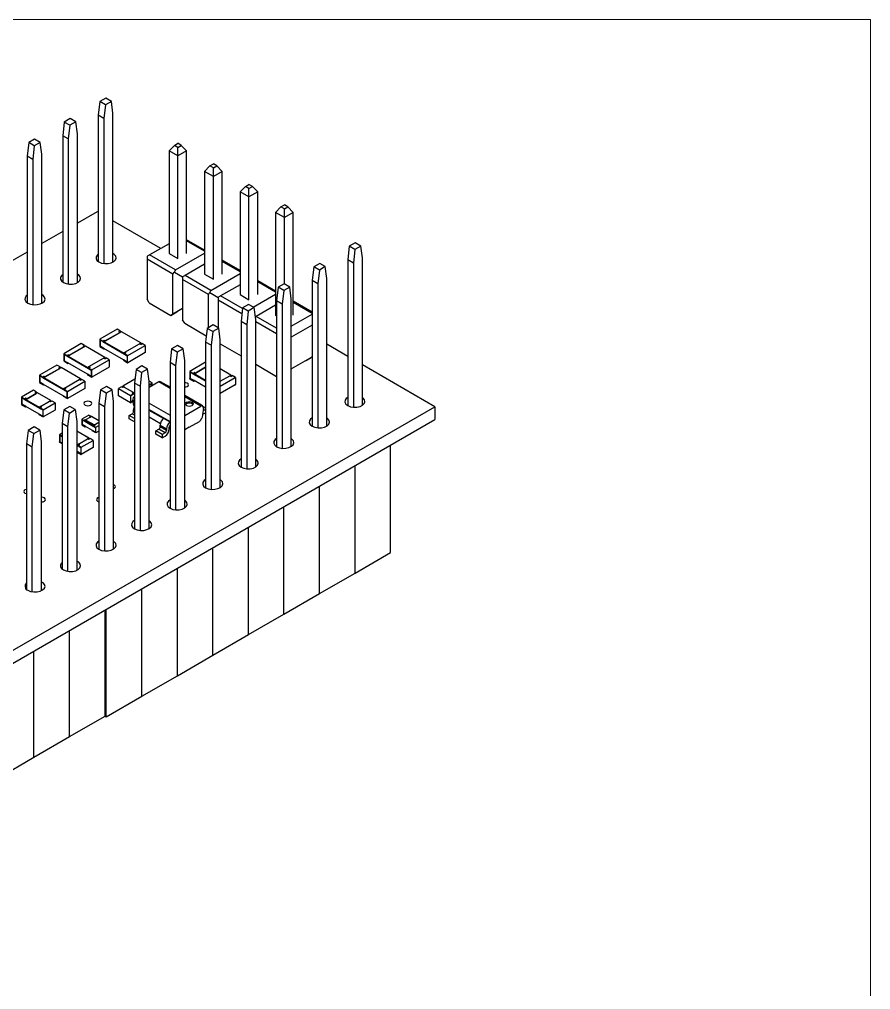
# Model space of a CAD drawing. Header units: millimetres. Extents: x 5 to 292, y 4 to 204.
# Drawn here: x 205.9 to 291.9, y 106.4 to 204.5 of the extents above; entities that cross this region are included whole.
import ezdxf

# ---------------------------------------------------------------- set-up
doc = ezdxf.new("R2010")
doc.units = ezdxf.units.MM

msp = doc.modelspace()

# ---------------------------------------------------------------- linework, layer by layer
at = {"color": 7, "linetype": 'Continuous', "lineweight": 18}
for p, q in [((4.92, 204.48), (291.92, 204.48)), ((291.92, 204.48), (291.92, 4.48))]:
    msp.add_line(p, q, dxfattribs=at)
at = {"color": 7, "linetype": 'Continuous', "lineweight": 25}
for p, q in [((214.029, 196.179), (213.872, 194.801)), ((214.632, 196.527), (214.029, 196.179)), ((214.595, 195.853), (214.029, 196.179)), ((215.197, 196.2), (214.595, 195.853)), ((215.197, 196.2), (214.632, 196.527)), ((215.355, 195.004), (215.197, 196.2)), ((214.595, 195.853), (214.437, 194.474)), ((211.04, 194.453), (210.437, 194.105)), ((211.605, 194.127), (211.003, 193.779)), ((211.605, 194.127), (211.04, 194.453)), ((211.763, 192.931), (211.605, 194.127)), ((214.437, 194.474), (213.872, 194.801)), ((213.872, 194.801), (213.872, 180.009)), ((214.437, 194.474), (214.437, 179.807)), ((215.355, 179.95), (215.355, 195.004)), ((210.437, 194.105), (210.279, 192.727)), ((211.003, 193.779), (210.437, 194.105)), ((211.003, 193.779), (210.845, 192.401)), ((207.447, 192.38), (206.845, 192.032)), ((208.013, 192.053), (207.447, 192.38)), ((210.845, 192.401), (210.279, 192.727)), ((210.279, 192.727), (210.279, 177.936)), ((210.845, 192.401), (210.845, 177.733)), ((211.763, 177.876), (211.763, 192.931)), ((206.845, 192.032), (206.687, 190.654)), ((207.411, 191.705), (206.845, 192.032)), ((207.411, 191.705), (207.253, 190.327)), ((208.013, 192.053), (207.411, 191.705)), ((208.171, 190.857), (208.013, 192.053)), ((221.562, 191.753), (221.024, 191.199)), ((221.915, 190.684), (221.024, 191.199)), ((221.024, 191.199), (221.024, 180.819)), ((221.562, 191.753), (221.915, 191.958)), ((221.915, 191.549), (221.562, 191.753)), ((222.269, 191.753), (221.915, 191.958)), ((221.915, 191.549), (222.269, 191.753)), ((221.915, 190.684), (221.915, 191.549)), ((222.806, 191.199), (221.915, 190.684)), ((222.806, 191.199), (222.269, 191.753)), ((222.806, 180.819), (222.806, 191.199)), ((207.253, 190.327), (206.687, 190.654)), ((206.687, 190.654), (206.687, 175.862)), ((207.253, 190.327), (207.253, 175.66)), ((208.171, 175.802), (208.171, 190.857)), ((221.915, 180.305), (221.915, 190.684)), ((225.154, 189.68), (224.616, 189.125)), ((225.154, 189.68), (225.507, 189.884)), ((225.507, 189.476), (225.154, 189.68)), ((225.861, 189.68), (225.507, 189.884)), ((225.507, 189.476), (225.861, 189.68)), ((225.507, 188.61), (225.507, 189.476)), ((226.398, 189.125), (225.861, 189.68)), ((225.507, 188.61), (224.616, 189.125)), ((224.616, 189.125), (224.616, 178.745)), ((226.398, 189.125), (225.507, 188.61)), ((225.507, 178.231), (225.507, 188.61)), ((226.398, 178.745), (226.398, 189.125)), ((228.746, 187.606), (228.208, 187.051)), ((228.746, 187.606), (229.099, 187.81)), ((229.099, 187.402), (228.746, 187.606)), ((229.453, 187.606), (229.099, 187.81)), ((229.099, 187.402), (229.453, 187.606)), ((229.099, 186.537), (229.099, 187.402)), ((229.99, 187.051), (229.453, 187.606)), ((229.099, 186.537), (228.208, 187.051)), ((228.208, 187.051), (228.208, 176.672)), ((229.99, 187.051), (229.099, 186.537)), ((229.099, 176.157), (229.099, 186.537)), ((229.99, 176.672), (229.99, 187.051)), ((232.338, 185.532), (231.8, 184.977)), ((232.338, 185.532), (232.691, 185.737)), ((232.691, 185.328), (232.338, 185.532)), ((233.045, 185.532), (232.691, 185.737)), ((232.691, 185.328), (233.045, 185.532)), ((232.691, 184.463), (232.691, 185.328)), ((233.582, 184.977), (233.045, 185.532)), ((213.757, 185.051), (211.763, 183.9)), ((213.872, 184.985), (213.757, 185.051)), ((232.691, 184.463), (231.8, 184.977)), ((231.8, 184.977), (231.8, 174.598)), ((233.582, 184.977), (232.691, 184.463)), ((232.691, 177.736), (232.691, 184.463)), ((233.582, 174.598), (233.582, 184.977)), ((220.194, 181.335), (215.355, 184.129)), ((210.279, 183.044), (208.171, 181.827)), ((221.024, 181.814), (219.056, 180.678)), ((224.616, 181.168), (222.806, 182.213)), ((239.243, 181.553), (239.085, 180.175)), ((239.845, 181.901), (239.243, 181.553)), ((239.808, 181.226), (239.243, 181.553)), ((240.411, 181.574), (239.808, 181.226)), ((240.411, 181.574), (239.845, 181.901)), ((240.568, 180.378), (240.411, 181.574)), ((206.687, 180.97), (204.579, 179.753)), ((221.67, 179.168), (219.056, 180.678)), ((221.024, 180.819), (221.915, 180.305)), ((221.024, 180.819), (221.024, 180.819)), ((221.67, 179.168), (224.616, 180.869)), ((239.808, 181.226), (239.651, 179.848)), ((221.426, 178.745), (218.811, 180.255)), ((218.811, 180.255), (218.811, 176.2)), ((224.616, 179.741), (222.648, 178.604)), ((228.208, 179.094), (226.398, 180.139)), ((235.65, 179.479), (235.493, 178.101)), ((236.253, 179.827), (235.65, 179.479)), ((236.216, 179.153), (235.65, 179.479)), ((236.819, 179.501), (236.216, 179.153)), ((236.819, 179.501), (236.253, 179.827)), ((236.976, 178.304), (236.819, 179.501)), ((239.651, 179.848), (239.085, 180.175)), ((239.085, 180.175), (239.085, 165.45)), ((239.651, 179.848), (239.651, 165.284)), ((240.568, 165.474), (240.568, 180.378)), ((221.426, 174.691), (221.426, 178.745)), ((221.569, 178.945), (222.403, 178.463)), ((225.263, 177.095), (222.648, 178.604)), ((224.616, 178.745), (224.616, 178.746)), ((224.616, 178.745), (225.507, 178.231)), ((225.263, 177.095), (228.208, 178.795)), ((236.216, 179.153), (236.058, 177.775)), ((225.018, 176.672), (222.403, 178.181)), ((222.403, 178.181), (222.403, 174.127)), ((228.208, 177.667), (226.24, 176.531)), ((231.8, 177.021), (229.99, 178.066)), ((232.661, 177.753), (232.058, 177.406)), ((233.226, 177.427), (232.661, 177.753)), ((236.058, 177.775), (235.493, 178.101)), ((235.493, 178.101), (235.493, 163.376)), ((236.058, 177.775), (236.058, 163.21)), ((236.976, 163.401), (236.976, 178.304)), ((225.018, 173.342), (225.018, 176.672)), ((225.161, 176.871), (225.995, 176.39)), ((228.208, 176.672), (229.099, 176.157)), ((228.208, 176.672), (228.208, 176.672)), ((229.532, 175.412), (231.8, 176.722)), ((232.058, 177.406), (231.901, 176.028)), ((232.624, 177.079), (232.058, 177.406)), ((232.624, 177.079), (232.466, 175.701)), ((233.226, 177.427), (232.624, 177.079)), ((233.384, 176.231), (233.226, 177.427)), ((219.014, 175.85), (218.811, 176.2)), ((219.014, 175.85), (221.224, 174.574)), ((225.995, 176.108), (225.995, 173.307)), ((229.069, 175.68), (228.466, 175.332)), ((229.634, 175.353), (229.069, 175.68)), ((231.8, 175.593), (229.832, 174.457)), ((232.466, 175.701), (231.901, 176.028)), ((231.901, 176.028), (231.901, 161.302)), ((232.466, 175.701), (232.466, 161.137)), ((233.384, 161.327), (233.384, 176.231)), ((235.493, 174.889), (233.582, 175.992)), ((221.224, 174.574), (221.931, 174.982)), ((221.426, 174.691), (221.224, 174.574)), ((222.403, 175.255), (221.426, 174.691)), ((222.353, 175.226), (221.931, 174.982)), ((222.353, 175.226), (222.403, 175.255)), ((228.466, 175.332), (228.309, 173.954)), ((229.032, 175.005), (228.466, 175.332)), ((229.032, 175.005), (228.874, 173.627)), ((229.634, 175.353), (229.032, 175.005)), ((229.792, 174.157), (229.634, 175.353)), ((231.8, 174.598), (231.901, 174.54)), ((231.8, 174.598), (231.8, 174.598)), ((233.384, 173.489), (235.493, 174.706)), ((222.606, 173.776), (222.403, 174.127)), ((222.606, 173.776), (224.789, 172.516)), ((225.477, 173.606), (224.874, 173.258)), ((226.042, 173.28), (225.477, 173.606)), ((228.874, 173.627), (228.309, 173.954)), ((228.309, 173.954), (228.309, 159.229)), ((228.874, 173.627), (228.874, 159.063)), ((229.792, 159.253), (229.792, 174.157)), ((235.493, 173.578), (233.384, 172.36)), ((215.793, 173.175), (214.025, 172.154)), ((216.08, 172.849), (214.586, 171.987)), ((214.591, 171.991), (216.076, 172.848)), ((216.111, 172.991), (215.793, 173.175)), ((216.116, 172.991), (215.798, 173.175)), ((215.969, 172.909), (216.111, 172.991)), ((216.076, 172.848), (215.969, 172.909)), ((216.085, 172.846), (215.974, 172.91)), ((216.111, 172.942), (216.015, 172.886)), ((216.087, 172.845), (216.08, 172.849)), ((216.216, 172.922), (216.084, 172.846)), ((216.216, 172.919), (216.087, 172.845)), ((216.118, 172.946), (216.111, 172.942)), ((216.18, 172.902), (216.111, 172.942)), ((216.118, 172.987), (216.118, 172.946)), ((218.191, 171.782), (216.216, 172.922)), ((216.216, 172.922), (216.216, 172.919)), ((218.181, 171.784), (216.216, 172.919)), ((224.874, 173.258), (224.716, 171.88)), ((225.44, 172.932), (224.874, 173.258)), ((225.44, 172.932), (225.282, 171.554)), ((226.042, 173.28), (225.44, 172.932)), ((226.2, 172.083), (226.042, 173.28)), ((212.156, 171.72), (210.388, 170.7)), ((212.474, 171.536), (212.156, 171.72)), ((212.479, 171.537), (212.161, 171.721)), ((214.336, 171.958), (214.018, 172.142)), ((214.018, 172.142), (214.018, 171.423)), ((214.025, 172.154), (214.343, 171.97)), ((214.336, 171.917), (214.06, 172.076)), ((214.06, 171.44), (214.06, 172.076)), ((214.067, 172.072), (214.067, 171.444)), ((214.336, 171.958), (214.336, 171.917)), ((214.336, 171.917), (214.343, 171.921)), ((214.343, 171.97), (214.485, 172.052)), ((214.343, 171.921), (214.477, 171.999)), ((214.343, 171.921), (216.528, 170.66)), ((214.465, 171.908), (214.451, 171.9)), ((216.43, 170.757), (214.451, 171.9)), ((214.451, 171.9), (214.451, 171.861)), ((214.451, 171.861), (216.43, 170.718)), ((214.587, 171.982), (214.455, 171.906)), ((214.593, 171.983), (214.465, 171.908)), ((214.465, 171.908), (216.43, 170.774)), ((214.477, 172.04), (214.477, 171.999)), ((214.477, 171.999), (214.547, 171.959)), ((214.485, 172.052), (214.591, 171.991)), ((214.586, 171.987), (214.593, 171.983)), ((216.571, 170.848), (218.055, 171.705)), ((218.053, 171.71), (218.181, 171.784)), ((218.06, 171.706), (218.053, 171.71)), ((218.161, 171.644), (218.055, 171.705)), ((218.164, 171.645), (218.056, 171.708)), ((218.101, 171.682), (218.195, 171.737)), ((218.161, 171.644), (218.303, 171.725)), ((218.195, 171.776), (218.181, 171.784)), ((218.195, 171.776), (218.195, 171.737)), ((218.26, 171.701), (218.195, 171.738)), ((218.621, 171.542), (218.303, 171.725)), ((218.626, 171.542), (218.308, 171.726)), ((225.282, 171.554), (224.716, 171.88)), ((224.716, 171.88), (224.716, 157.155)), ((226.2, 157.18), (226.2, 172.083)), ((226.2, 171.701), (228.309, 170.484)), ((239.085, 170.43), (236.976, 171.647)), ((210.699, 170.504), (210.381, 170.687)), ((210.381, 170.687), (210.381, 169.969)), ((210.388, 170.7), (210.706, 170.516)), ((210.699, 170.463), (210.424, 170.622)), ((210.424, 169.985), (210.424, 170.622)), ((210.431, 170.618), (210.431, 169.989)), ((210.706, 170.516), (210.848, 170.598)), ((210.848, 170.598), (210.954, 170.536)), ((212.443, 171.394), (210.95, 170.532)), ((210.954, 170.536), (212.439, 171.394)), ((212.333, 171.455), (212.474, 171.536)), ((212.439, 171.394), (212.333, 171.455)), ((212.448, 171.392), (212.338, 171.455)), ((212.474, 171.487), (212.378, 171.432)), ((212.45, 171.39), (212.443, 171.394)), ((212.579, 171.468), (212.447, 171.392)), ((212.579, 171.465), (212.45, 171.39)), ((212.481, 171.492), (212.474, 171.487)), ((212.543, 171.448), (212.474, 171.487)), ((212.481, 171.532), (212.481, 171.492)), ((214.555, 170.327), (212.579, 171.468)), ((212.579, 171.468), (212.579, 171.465)), ((214.545, 170.33), (212.579, 171.465)), ((214.018, 171.423), (214.442, 171.178)), ((214.02, 171.419), (214.442, 171.175)), ((214.067, 171.444), (214.06, 171.44)), ((214.442, 171.219), (214.06, 171.44)), ((214.449, 171.223), (214.067, 171.444)), ((214.442, 171.219), (214.449, 171.223)), ((214.442, 171.178), (214.442, 171.219)), ((214.442, 171.175), (214.487, 171.201)), ((214.442, 171.175), (214.442, 171.178)), ((216.429, 170.08), (214.449, 171.223)), ((216.43, 170.774), (216.559, 170.848)), ((216.563, 170.834), (216.43, 170.757)), ((216.563, 170.795), (216.43, 170.718)), ((216.43, 170.774), (216.43, 170.757)), ((216.43, 170.718), (216.43, 170.757)), ((216.846, 170.509), (216.528, 170.693)), ((216.528, 170.693), (216.528, 170.652)), ((216.528, 170.652), (216.804, 170.493)), ((216.677, 170.787), (216.535, 170.705)), ((216.535, 170.705), (216.853, 170.521)), ((216.559, 170.848), (216.566, 170.844)), ((216.563, 170.795), (216.563, 170.834)), ((216.627, 170.758), (216.563, 170.795)), ((216.571, 170.848), (216.677, 170.787)), ((216.853, 170.521), (218.621, 171.542)), ((218.621, 170.807), (216.853, 169.786)), ((218.628, 171.538), (218.628, 170.819)), ((221.282, 171.185), (221.124, 169.807)), ((221.884, 171.532), (221.282, 171.185)), ((221.848, 170.858), (221.282, 171.185)), ((221.848, 170.858), (221.69, 169.48)), ((222.45, 171.206), (221.848, 170.858)), ((222.45, 171.206), (221.884, 171.532)), ((222.608, 170.01), (222.45, 171.206)), ((225.282, 171.554), (225.282, 156.989)), ((210.381, 169.969), (210.805, 169.724)), ((210.383, 169.964), (210.805, 169.721)), ((210.431, 169.989), (210.424, 169.985)), ((210.805, 169.765), (210.424, 169.985)), ((210.813, 169.769), (210.431, 169.989)), ((210.699, 170.504), (210.699, 170.463)), ((210.699, 170.463), (210.706, 170.467)), ((210.706, 170.467), (210.841, 170.545)), ((210.706, 170.467), (212.891, 169.206)), ((210.805, 169.765), (210.813, 169.769)), ((210.805, 169.724), (210.805, 169.765)), ((210.805, 169.721), (210.851, 169.747)), ((210.805, 169.721), (210.805, 169.724)), ((212.792, 168.626), (210.813, 169.769)), ((210.828, 170.454), (210.814, 170.446)), ((212.794, 169.303), (210.814, 170.446)), ((210.814, 170.446), (210.814, 170.407)), ((210.814, 170.407), (212.794, 169.264)), ((210.95, 170.528), (210.818, 170.452)), ((210.957, 170.528), (210.828, 170.454)), ((210.828, 170.454), (212.794, 169.319)), ((210.841, 170.585), (210.841, 170.545)), ((210.841, 170.545), (210.91, 170.505)), ((210.95, 170.532), (210.957, 170.528)), ((212.934, 169.393), (214.419, 170.251)), ((213.217, 169.067), (214.984, 170.087)), ((214.416, 170.256), (214.545, 170.33)), ((214.423, 170.251), (214.416, 170.256)), ((214.525, 170.189), (214.419, 170.251)), ((214.528, 170.191), (214.42, 170.254)), ((214.464, 170.228), (214.559, 170.282)), ((214.525, 170.189), (214.666, 170.271)), ((214.559, 170.322), (214.545, 170.33)), ((214.559, 170.322), (214.559, 170.282)), ((214.624, 170.247), (214.559, 170.284)), ((214.984, 170.087), (214.666, 170.271)), ((214.989, 170.088), (214.671, 170.272)), ((214.992, 170.083), (214.992, 169.365)), ((216.422, 170.076), (216.429, 170.08)), ((216.804, 169.856), (216.422, 170.076)), ((216.422, 170.076), (216.422, 170.035)), ((216.422, 170.035), (216.846, 169.79)), ((216.422, 170.035), (216.426, 170.03)), ((216.426, 170.03), (216.848, 169.786)), ((216.429, 170.08), (216.804, 169.864)), ((216.804, 170.493), (216.804, 169.856)), ((216.846, 169.79), (216.846, 170.509)), ((221.69, 169.48), (221.124, 169.807)), ((221.124, 169.807), (221.124, 155.081)), ((222.608, 155.106), (222.608, 170.01)), ((224.716, 169.826), (223.127, 168.908)), ((229.792, 169.628), (231.901, 168.41)), ((233.384, 169.152), (235.493, 170.369)), ((234.885, 170.018), (235.307, 170.262)), ((235.493, 170.369), (235.307, 170.262)), ((209.698, 169.545), (207.93, 168.524)), ((209.985, 169.219), (208.491, 168.357)), ((208.496, 168.361), (209.981, 169.218)), ((210.016, 169.361), (209.698, 169.545)), ((210.021, 169.362), (209.703, 169.545)), ((209.875, 169.28), (210.016, 169.361)), ((209.981, 169.218), (209.875, 169.28)), ((209.99, 169.216), (209.88, 169.28)), ((210.016, 169.312), (209.92, 169.257)), ((209.992, 169.215), (209.985, 169.219)), ((210.121, 169.293), (209.989, 169.217)), ((210.121, 169.289), (209.992, 169.215)), ((210.023, 169.316), (210.016, 169.312)), ((210.085, 169.272), (210.016, 169.312)), ((210.023, 169.357), (210.023, 169.316)), ((212.096, 168.152), (210.121, 169.293)), ((210.121, 169.293), (210.121, 169.289)), ((212.086, 168.154), (210.121, 169.289)), ((212.794, 169.319), (212.923, 169.393)), ((212.927, 169.38), (212.794, 169.303)), ((212.927, 169.34), (212.794, 169.264)), ((212.794, 169.319), (212.794, 169.303)), ((212.794, 169.264), (212.794, 169.303)), ((213.21, 169.055), (212.891, 169.238)), ((212.891, 169.238), (212.891, 169.197)), ((212.891, 169.197), (213.167, 169.038)), ((213.04, 169.332), (212.898, 169.251)), ((212.898, 169.251), (213.217, 169.067)), ((212.923, 169.393), (212.93, 169.389)), ((212.927, 169.34), (212.927, 169.38)), ((212.99, 169.304), (212.927, 169.34)), ((212.934, 169.393), (213.04, 169.332)), ((213.167, 169.038), (213.167, 168.401)), ((213.21, 168.336), (213.21, 169.055)), ((214.984, 169.352), (213.217, 168.332)), ((217.69, 169.111), (217.532, 167.733)), ((218.292, 169.459), (217.69, 169.111)), ((218.256, 168.784), (217.69, 169.111)), ((218.256, 168.784), (218.098, 167.406)), ((218.858, 169.132), (218.256, 168.784)), ((218.858, 169.132), (218.292, 169.459)), ((219.016, 167.936), (218.858, 169.132)), ((221.69, 169.48), (221.69, 154.916)), ((223.438, 168.712), (223.12, 168.896)), ((223.12, 168.896), (223.12, 168.177)), ((223.127, 168.908), (223.445, 168.725)), ((223.438, 168.671), (223.162, 168.831)), ((223.162, 168.194), (223.162, 168.831)), ((223.169, 168.827), (223.169, 168.198)), ((223.438, 168.712), (223.438, 168.671)), ((223.438, 168.671), (223.445, 168.676)), ((223.445, 168.725), (223.587, 168.806)), ((223.445, 168.676), (223.58, 168.753)), ((223.445, 168.676), (224.716, 167.942)), ((223.567, 168.662), (223.553, 168.654)), ((223.553, 168.654), (223.553, 168.615)), ((223.689, 168.736), (223.557, 168.66)), ((223.696, 168.737), (223.567, 168.662)), ((223.58, 168.794), (223.58, 168.753)), ((223.58, 168.753), (223.649, 168.713)), ((223.587, 168.806), (223.693, 168.745)), ((224.716, 169.334), (223.688, 168.741)), ((223.688, 168.741), (223.696, 168.737)), ((223.693, 168.745), (224.716, 169.336)), ((227.293, 168.536), (226.2, 169.167)), ((247.896, 165.343), (240.568, 169.573)), ((208.241, 168.328), (207.923, 168.512)), ((207.923, 168.512), (207.923, 167.794)), ((207.923, 167.794), (208.347, 167.549)), ((207.925, 167.789), (208.347, 167.545)), ((207.93, 168.524), (208.248, 168.341)), ((208.241, 168.288), (207.965, 168.447)), ((207.965, 167.81), (207.965, 168.447)), ((207.972, 167.814), (207.965, 167.81)), ((208.347, 167.589), (207.965, 167.81)), ((207.972, 168.443), (207.972, 167.814)), ((208.354, 167.594), (207.972, 167.814)), ((208.241, 168.328), (208.241, 168.288)), ((208.241, 168.288), (208.248, 168.292)), ((208.248, 168.341), (208.39, 168.422)), ((208.248, 168.292), (208.383, 168.369)), ((208.248, 168.292), (210.433, 167.03)), ((208.37, 168.279), (208.356, 168.27)), ((210.336, 167.127), (208.356, 168.27)), ((208.356, 168.27), (208.356, 168.231)), ((208.356, 168.231), (210.336, 167.088)), ((208.492, 168.352), (208.36, 168.276)), ((208.499, 168.353), (208.37, 168.279)), ((208.37, 168.279), (210.336, 167.144)), ((208.383, 168.41), (208.383, 168.369)), ((208.383, 168.369), (208.452, 168.329)), ((208.39, 168.422), (208.496, 168.361)), ((208.491, 168.357), (208.499, 168.353)), ((210.476, 167.218), (211.961, 168.075)), ((210.758, 166.892), (212.526, 167.912)), ((211.958, 168.08), (212.086, 168.154)), ((211.965, 168.076), (211.958, 168.08)), ((212.07, 168.016), (211.961, 168.078)), ((212.067, 168.014), (211.961, 168.075)), ((212.006, 168.052), (212.101, 168.107)), ((212.067, 168.014), (212.208, 168.096)), ((212.101, 168.146), (212.086, 168.154)), ((212.101, 168.146), (212.101, 168.107)), ((212.166, 168.071), (212.101, 168.109)), ((212.526, 167.912), (212.208, 168.096)), ((212.531, 167.913), (212.213, 168.096)), ((212.533, 167.908), (212.533, 167.189)), ((212.785, 168.622), (212.792, 168.626)), ((213.167, 168.401), (212.785, 168.622)), ((212.785, 168.622), (212.785, 168.581)), ((212.785, 168.581), (213.21, 168.336)), ((212.785, 168.581), (212.79, 168.575)), ((212.79, 168.575), (213.212, 168.331)), ((212.792, 168.626), (213.167, 168.41)), ((217.576, 168.117), (216.348, 167.408)), ((218.098, 167.406), (217.532, 167.733)), ((217.532, 167.733), (217.532, 153.008)), ((219.016, 153.032), (219.016, 167.936)), ((219.312, 167.739), (219.016, 167.91)), ((219.98, 167.848), (219.016, 167.291)), ((219.016, 167.511), (219.276, 167.662)), ((219.269, 167.437), (219.269, 167.658)), ((219.276, 167.662), (219.276, 167.441)), ((219.319, 167.466), (219.319, 167.727)), ((221.124, 167.322), (220.18, 167.867)), ((223.12, 168.177), (223.544, 167.932)), ((223.122, 168.173), (223.544, 167.929)), ((223.169, 168.198), (223.162, 168.194)), ((223.544, 167.973), (223.162, 168.194)), ((223.551, 167.977), (223.169, 168.198)), ((223.544, 167.973), (223.551, 167.977)), ((223.544, 167.932), (223.544, 167.973)), ((223.544, 167.929), (223.59, 167.955)), ((223.544, 167.929), (223.544, 167.932)), ((224.716, 167.305), (223.551, 167.977)), ((223.553, 168.615), (224.716, 167.943)), ((226.2, 167.906), (227.158, 168.459)), ((226.2, 167.417), (227.723, 168.296)), ((227.155, 168.464), (227.283, 168.538)), ((227.162, 168.46), (227.155, 168.464)), ((227.266, 168.4), (227.158, 168.462)), ((227.264, 168.398), (227.158, 168.459)), ((227.203, 168.436), (227.298, 168.491)), ((227.264, 168.398), (227.405, 168.48)), ((227.298, 168.53), (227.283, 168.538)), ((227.298, 168.53), (227.298, 168.491)), ((227.363, 168.455), (227.298, 168.493)), ((227.723, 168.296), (227.405, 168.48)), ((227.728, 168.296), (227.41, 168.48)), ((227.73, 168.292), (227.73, 167.573)), ((207.322, 166.999), (206.12, 166.305)), ((207.633, 166.82), (207.322, 166.999)), ((207.643, 166.817), (207.327, 167)), ((207.492, 166.738), (207.633, 166.82)), ((207.605, 166.673), (207.492, 166.738)), ((207.502, 166.736), (207.492, 166.738)), ((207.614, 166.671), (207.502, 166.736)), ((207.64, 166.767), (207.544, 166.711)), ((207.745, 166.747), (207.613, 166.671)), ((207.745, 166.744), (207.616, 166.669)), ((207.647, 166.811), (207.633, 166.82)), ((207.647, 166.771), (207.64, 166.767)), ((207.709, 166.727), (207.64, 166.767)), ((207.647, 166.811), (207.647, 166.771)), ((209.084, 165.974), (207.745, 166.747)), ((207.745, 166.747), (207.745, 166.744)), ((209.074, 165.976), (207.745, 166.744)), ((208.347, 167.589), (208.354, 167.594)), ((208.347, 167.549), (208.347, 167.589)), ((208.347, 167.545), (208.393, 167.571)), ((208.347, 167.545), (208.347, 167.549)), ((210.334, 166.451), (208.354, 167.594)), ((210.336, 167.144), (210.464, 167.218)), ((210.469, 167.204), (210.336, 167.127)), ((210.469, 167.165), (210.336, 167.088)), ((210.336, 167.144), (210.336, 167.127)), ((210.336, 167.088), (210.336, 167.127)), ((210.751, 166.879), (210.433, 167.063)), ((210.433, 167.063), (210.433, 167.022)), ((210.433, 167.022), (210.709, 166.863)), ((210.582, 167.157), (210.44, 167.075)), ((210.44, 167.075), (210.758, 166.892)), ((210.464, 167.218), (210.471, 167.214)), ((210.469, 167.165), (210.469, 167.204)), ((210.532, 167.128), (210.469, 167.165)), ((210.476, 167.218), (210.582, 167.157)), ((210.709, 166.863), (210.709, 166.226)), ((210.751, 166.161), (210.751, 166.879)), ((212.526, 167.177), (210.758, 166.157)), ((214.098, 167.037), (213.94, 165.659)), ((214.7, 167.385), (214.098, 167.037)), ((214.664, 166.711), (214.098, 167.037)), ((214.664, 166.711), (214.506, 165.333)), ((215.266, 167.059), (214.664, 166.711)), ((215.266, 167.059), (214.7, 167.385)), ((215.424, 165.862), (215.266, 167.059)), ((215.911, 166.445), (215.911, 167.164)), ((216.229, 167.351), (215.913, 167.168)), ((216.229, 167.347), (215.918, 167.168)), ((215.918, 167.168), (217.12, 166.474)), ((216.37, 167.269), (216.229, 167.351)), ((216.229, 167.351), (216.229, 167.347)), ((216.37, 167.266), (216.229, 167.347)), ((216.343, 167.365), (216.274, 167.325)), ((216.358, 167.41), (216.343, 167.402)), ((216.343, 167.363), (216.343, 167.402)), ((216.438, 167.308), (216.343, 167.363)), ((216.358, 167.41), (216.486, 167.336)), ((216.483, 167.334), (216.37, 167.269)), ((216.483, 167.331), (216.37, 167.266)), ((216.37, 167.269), (216.37, 167.266)), ((216.486, 167.336), (216.479, 167.332)), ((216.483, 167.331), (217.403, 166.8)), ((217.289, 166.735), (217.403, 166.8)), ((217.431, 166.654), (217.289, 166.735)), ((217.299, 166.733), (217.289, 166.735)), ((217.441, 166.651), (217.299, 166.733)), ((217.342, 166.708), (217.41, 166.747)), ((217.407, 166.796), (217.414, 166.8)), ((217.41, 166.787), (217.41, 166.747)), ((217.41, 166.747), (217.532, 166.677)), ((218.098, 167.406), (218.098, 152.842)), ((221.124, 167.335), (220.983, 167.417)), ((227.723, 167.561), (226.2, 166.682)), ((206.431, 166.109), (206.113, 166.293)), ((206.113, 166.293), (206.113, 165.575)), ((206.12, 166.305), (206.431, 166.126)), ((206.431, 166.069), (206.155, 166.228)), ((206.155, 165.591), (206.155, 166.228)), ((206.162, 166.224), (206.162, 165.595)), ((206.431, 166.126), (206.572, 166.207)), ((206.572, 166.191), (206.431, 166.109)), ((206.431, 166.126), (206.431, 166.109)), ((206.431, 166.109), (206.431, 166.069)), ((206.431, 166.069), (206.438, 166.073)), ((206.572, 166.15), (206.438, 166.073)), ((206.438, 166.073), (207.986, 165.179)), ((206.56, 166.06), (206.545, 166.051)), ((207.889, 165.276), (206.545, 166.051)), ((206.545, 166.051), (206.545, 166.012)), ((206.545, 166.012), (207.889, 165.237)), ((206.681, 166.133), (206.55, 166.057)), ((206.688, 166.134), (206.56, 166.06)), ((206.56, 166.06), (207.889, 165.292)), ((206.572, 166.207), (206.685, 166.142)), ((206.572, 166.207), (206.572, 166.191)), ((206.572, 166.191), (206.572, 166.15)), ((206.572, 166.15), (206.641, 166.11)), ((207.609, 166.674), (206.681, 166.138)), ((206.681, 166.138), (206.688, 166.134)), ((206.685, 166.142), (207.605, 166.673)), ((207.616, 166.669), (207.609, 166.674)), ((208.029, 165.366), (208.948, 165.897)), ((208.312, 165.04), (209.514, 165.734)), ((208.945, 165.902), (209.074, 165.976)), ((208.952, 165.898), (208.945, 165.902)), ((209.061, 165.832), (208.948, 165.897)), ((209.061, 165.835), (208.949, 165.9)), ((208.994, 165.874), (209.088, 165.929)), ((209.203, 165.917), (209.061, 165.835)), ((209.203, 165.913), (209.061, 165.832)), ((209.061, 165.835), (209.061, 165.832)), ((209.088, 165.968), (209.074, 165.976)), ((209.088, 165.968), (209.088, 165.929)), ((209.157, 165.891), (209.088, 165.931)), ((209.519, 165.734), (209.203, 165.917)), ((209.203, 165.917), (209.203, 165.913)), ((209.514, 165.734), (209.203, 165.913)), ((209.521, 165.73), (209.521, 165.011)), ((210.327, 166.446), (210.334, 166.451)), ((210.709, 166.226), (210.327, 166.446)), ((210.327, 166.446), (210.327, 166.406)), ((210.327, 166.406), (210.751, 166.161)), ((210.327, 166.406), (210.331, 166.4)), ((210.331, 166.4), (210.753, 166.156)), ((210.334, 166.451), (210.709, 166.234)), ((215.424, 150.959), (215.424, 165.862)), ((217.12, 165.739), (215.918, 166.433)), ((217.12, 166.474), (217.431, 166.654)), ((217.125, 165.739), (217.371, 165.881)), ((217.445, 166.645), (217.127, 166.462)), ((217.127, 166.462), (217.127, 165.743)), ((217.445, 166.605), (217.169, 166.445)), ((217.169, 165.808), (217.169, 166.445)), ((217.364, 165.929), (217.169, 165.817)), ((217.364, 165.921), (217.169, 165.808)), ((217.364, 165.921), (217.364, 166.011)), ((217.532, 165.824), (217.364, 165.921)), ((217.445, 166.645), (217.431, 166.654)), ((217.445, 166.613), (217.532, 166.663)), ((217.445, 166.645), (217.445, 166.605)), ((222.963, 166.274), (222.608, 166.479)), ((224.423, 165.418), (222.608, 166.466)), ((222.8, 165.631), (222.8, 165.794)), ((224.306, 165.498), (223.67, 165.866)), ((194.156, 134.32), (247.896, 165.343)), ((206.113, 165.575), (206.537, 165.33)), ((206.115, 165.57), (206.537, 165.326)), ((206.162, 165.595), (206.155, 165.591)), ((206.537, 165.37), (206.155, 165.591)), ((206.544, 165.374), (206.162, 165.595)), ((206.537, 165.37), (206.544, 165.374)), ((206.537, 165.33), (206.537, 165.37)), ((206.537, 165.326), (206.582, 165.352)), ((206.537, 165.326), (206.537, 165.33)), ((207.888, 164.599), (206.544, 165.374)), ((207.889, 165.292), (208.018, 165.366)), ((208.022, 165.353), (207.889, 165.276)), ((208.022, 165.313), (207.889, 165.237)), ((207.889, 165.292), (207.889, 165.276)), ((207.889, 165.237), (207.889, 165.276)), ((207.986, 165.211), (208.001, 165.219)), ((208.305, 165.028), (207.986, 165.211)), ((207.986, 165.211), (207.986, 165.17)), ((207.986, 165.17), (208.262, 165.011)), ((208.132, 165.299), (207.991, 165.217)), ((208.142, 165.301), (208.001, 165.219)), ((208.001, 165.219), (208.312, 165.04)), ((208.018, 165.366), (208.025, 165.362)), ((208.022, 165.313), (208.022, 165.353)), ((208.09, 165.274), (208.022, 165.313)), ((208.029, 165.366), (208.142, 165.301)), ((208.132, 165.299), (208.142, 165.301)), ((208.262, 165.011), (208.262, 164.374)), ((208.305, 164.309), (208.305, 165.028)), ((209.514, 164.999), (208.312, 164.305)), ((210.386, 165.026), (210.228, 163.648)), ((210.988, 165.373), (210.386, 165.026)), ((210.952, 164.699), (210.386, 165.026)), ((210.952, 164.699), (211.554, 165.047)), ((211.554, 165.047), (210.988, 165.373)), ((211.554, 165.047), (211.712, 163.851)), ((214.506, 165.333), (213.94, 165.659)), ((213.94, 165.659), (213.94, 150.934)), ((214.506, 165.333), (214.506, 150.768)), ((217.439, 164.861), (217.439, 165.025)), ((220.452, 164.138), (219.016, 164.968)), ((222.608, 164.466), (224.223, 165.398)), ((224.47, 165.373), (224.716, 165.231)), ((224.506, 165.146), (224.506, 165.235)), ((224.716, 165.062), (224.572, 164.979)), ((224.572, 164.652), (224.716, 164.735)), ((247.896, 165.343), (247.896, 164.037)), ((194.156, 133.013), (247.896, 164.037)), ((207.88, 164.595), (207.888, 164.599)), ((208.262, 164.374), (207.88, 164.595)), ((207.88, 164.595), (207.88, 164.554)), ((207.88, 164.554), (208.305, 164.309)), ((207.88, 164.554), (207.885, 164.548)), ((207.885, 164.548), (208.307, 164.304)), ((208.262, 164.383), (207.888, 164.599)), ((210.794, 163.321), (210.952, 164.699)), ((211.712, 163.851), (211.712, 148.819)), ((212.931, 164.494), (212.209, 164.078)), ((212.209, 164.078), (212.209, 163.507)), ((212.209, 164.078), (212.422, 163.956)), ((212.252, 163.531), (212.252, 164.005)), ((212.422, 163.907), (212.252, 164.005)), ((212.259, 164.001), (212.259, 163.535)), ((212.422, 163.956), (212.563, 164.037)), ((212.422, 163.956), (212.422, 163.907)), ((212.422, 163.907), (212.429, 163.911)), ((212.563, 163.988), (212.429, 163.911)), ((212.429, 163.911), (213.411, 163.343)), ((213.203, 164.342), (212.499, 163.936)), ((212.499, 163.936), (213.347, 163.446)), ((212.499, 163.936), (212.499, 163.919)), ((212.499, 163.919), (213.347, 163.43)), ((212.501, 163.918), (213.349, 163.428)), ((212.501, 163.918), (212.501, 163.871)), ((212.501, 163.871), (213.349, 163.381)), ((212.563, 164.037), (212.619, 164.005)), ((212.563, 164.037), (212.563, 163.988)), ((212.563, 163.988), (212.577, 163.98)), ((212.634, 163.996), (213.482, 163.507)), ((212.931, 164.494), (213.143, 164.372)), ((213.143, 164.372), (213.001, 164.29)), ((213.058, 164.258), (213.001, 164.29)), ((213.136, 164.319), (213.044, 164.266)), ((213.136, 164.319), (213.143, 164.323)), ((213.15, 164.311), (213.136, 164.319)), ((213.143, 164.372), (213.143, 164.323)), ((213.94, 163.919), (213.203, 164.342)), ((213.347, 163.446), (213.94, 163.789)), ((213.481, 163.507), (213.919, 163.761)), ((213.919, 163.761), (213.94, 163.773)), ((213.94, 163.748), (213.919, 163.761)), ((213.922, 163.759), (213.94, 163.769)), ((217.007, 164.449), (217.298, 164.616)), ((217.532, 164.145), (217.007, 164.449)), ((217.007, 164.122), (217.007, 164.449)), ((217.532, 163.819), (217.007, 164.122)), ((219.016, 164.303), (220.15, 163.648)), ((220.511, 164.183), (221.124, 163.829)), ((223.056, 163.257), (224.093, 163.854)), ((206.794, 162.952), (206.636, 161.574)), ((207.396, 163.3), (206.794, 162.952)), ((207.36, 162.625), (206.794, 162.952)), ((207.36, 162.625), (207.962, 162.973)), ((207.962, 162.973), (207.396, 163.3)), ((207.962, 162.973), (208.12, 161.777)), ((210.794, 163.321), (210.228, 163.648)), ((210.228, 163.648), (210.228, 148.943)), ((210.794, 148.709), (210.794, 163.321)), ((212.926, 162.178), (211.712, 162.879)), ((212.209, 163.507), (212.563, 163.302)), ((212.259, 163.535), (212.252, 163.531)), ((212.563, 163.351), (212.252, 163.531)), ((212.57, 163.355), (212.259, 163.535)), ((212.563, 163.351), (212.57, 163.355)), ((212.563, 163.302), (212.563, 163.351)), ((212.563, 163.302), (212.612, 163.331)), ((213.277, 162.947), (212.57, 163.355)), ((213.27, 162.943), (213.277, 162.947)), ((213.27, 162.943), (213.27, 162.894)), ((213.581, 162.764), (213.27, 162.943)), ((213.624, 162.69), (213.27, 162.894)), ((213.581, 162.772), (213.277, 162.947)), ((213.347, 163.43), (213.481, 163.507)), ((213.347, 163.446), (213.347, 163.43)), ((213.482, 163.458), (213.349, 163.381)), ((213.349, 163.381), (213.349, 163.428)), ((213.553, 163.466), (213.411, 163.384)), ((213.411, 163.384), (213.624, 163.262)), ((213.411, 163.384), (213.411, 163.335)), ((213.411, 163.335), (213.581, 163.237)), ((213.553, 163.466), (213.482, 163.507)), ((213.482, 163.458), (213.482, 163.506)), ((213.51, 163.441), (213.482, 163.458)), ((213.581, 163.237), (213.581, 162.764)), ((213.624, 163.262), (213.94, 163.444)), ((213.624, 162.69), (213.624, 163.262)), ((213.94, 162.873), (213.624, 162.69)), ((219.694, 162.897), (219.985, 163.065)), ((220.331, 162.53), (219.694, 162.897)), ((219.694, 162.571), (219.694, 162.897)), ((220.621, 162.698), (219.985, 163.065)), ((220.126, 163.473), (220.762, 163.106)), ((220.126, 163.31), (220.126, 163.473)), ((220.762, 162.943), (220.126, 163.31)), ((220.762, 163.106), (220.762, 162.943)), ((221.045, 163.106), (221.045, 163.269)), ((221.045, 163.131), (221.124, 163.085)), ((223.056, 163.257), (222.608, 162.997)), ((207.202, 161.247), (207.36, 162.625)), ((208.12, 161.777), (208.12, 146.745)), ((209.955, 162.497), (209.955, 161.778)), ((209.957, 161.774), (210.228, 161.617)), ((210.228, 162.663), (209.962, 162.509)), ((210.228, 162.298), (209.997, 162.431)), ((209.997, 161.795), (209.997, 162.431)), ((210.004, 161.799), (209.997, 161.795)), ((210.228, 161.661), (209.997, 161.795)), ((210.004, 162.427), (210.004, 161.799)), ((210.228, 161.669), (210.004, 161.799)), ((211.871, 161.57), (212.79, 162.101)), ((212.154, 161.244), (213.356, 161.938)), ((212.787, 162.106), (212.916, 162.18)), ((212.794, 162.102), (212.787, 162.106)), ((212.903, 162.035), (212.79, 162.101)), ((212.903, 162.039), (212.791, 162.104)), ((212.836, 162.078), (212.93, 162.133)), ((213.045, 162.12), (212.903, 162.039)), ((213.045, 162.117), (212.903, 162.035)), ((212.903, 162.039), (212.903, 162.035)), ((212.93, 162.172), (212.916, 162.18)), ((212.93, 162.172), (212.93, 162.133)), ((212.999, 162.094), (212.93, 162.134)), ((213.361, 161.938), (213.045, 162.12)), ((213.045, 162.12), (213.045, 162.117)), ((213.356, 161.938), (213.045, 162.117)), ((213.363, 161.933), (213.363, 161.215)), ((220.331, 162.203), (219.694, 162.571)), ((220.621, 162.698), (220.331, 162.53)), ((220.331, 162.53), (220.331, 162.203)), ((220.331, 162.203), (220.621, 162.371)), ((207.202, 161.247), (206.636, 161.574)), ((206.636, 161.574), (206.636, 146.87)), ((207.202, 146.636), (207.202, 161.247)), ((211.712, 161.451), (211.731, 161.44)), ((211.712, 161.45), (211.829, 161.382)), ((211.73, 160.803), (211.712, 160.813)), ((211.723, 160.799), (211.73, 160.803)), ((212.104, 160.578), (211.723, 160.799)), ((211.723, 160.799), (211.723, 160.758)), ((212.104, 160.586), (211.73, 160.803)), ((211.731, 161.496), (211.86, 161.57)), ((211.864, 161.556), (211.731, 161.48)), ((211.864, 161.517), (211.731, 161.44)), ((211.731, 161.496), (211.731, 161.48)), ((211.731, 161.44), (211.731, 161.48)), ((211.829, 161.415), (211.843, 161.423)), ((212.147, 161.231), (211.829, 161.415)), ((211.829, 161.415), (211.829, 161.374)), ((211.829, 161.374), (212.104, 161.215)), ((211.974, 161.502), (211.833, 161.421)), ((211.984, 161.505), (211.843, 161.423)), ((211.843, 161.423), (212.154, 161.244)), ((211.86, 161.57), (211.867, 161.566)), ((211.864, 161.517), (211.864, 161.556)), ((211.932, 161.478), (211.864, 161.517)), ((211.871, 161.57), (211.984, 161.505)), ((211.974, 161.502), (211.984, 161.505)), ((212.104, 161.215), (212.104, 160.578)), ((212.147, 160.513), (212.147, 161.231)), ((213.356, 161.203), (212.154, 160.509)), ((243.419, 150.601), (243.419, 161.452)), ((211.723, 160.758), (212.147, 160.513)), ((211.723, 160.758), (211.727, 160.752)), ((211.727, 160.752), (212.149, 160.508)), ((239.827, 148.528), (239.827, 159.379)), ((236.235, 146.454), (236.235, 157.305)), ((213.813, 155.791), (213.94, 155.742)), ((232.642, 144.38), (232.642, 155.231)), ((229.05, 142.306), (229.05, 153.158)), ((225.458, 140.233), (225.458, 151.084)), ((239.827, 148.528), (243.419, 150.601)), ((221.866, 138.159), (221.866, 149.01)), ((236.235, 146.454), (239.827, 148.528)), ((218.274, 136.085), (218.274, 146.937)), ((232.642, 144.38), (236.235, 146.454)), ((214.562, 134.074), (214.562, 144.794)), ((214.682, 134.012), (214.682, 144.863)), ((229.05, 142.306), (232.642, 144.38)), ((210.97, 132), (210.97, 142.72)), ((225.458, 140.233), (229.05, 142.306)), ((207.378, 129.926), (207.378, 140.646)), ((221.866, 138.159), (225.458, 140.233)), ((218.274, 136.085), (221.866, 138.159)), ((214.682, 134.012), (218.274, 136.085)), ((210.97, 132), (214.562, 134.074)), ((214.562, 134.081), (214.682, 134.012)), ((207.378, 129.926), (210.97, 132)), ((203.786, 127.853), (207.378, 129.926))]:
    msp.add_line(p, q, dxfattribs=at)
at = {"color": 8, "linetype": 'Continuous', "lineweight": 25}
for p, q in [((224.616, 181.051), (222.806, 182.096)), ((228.208, 178.978), (226.398, 180.023)), ((231.8, 176.904), (229.99, 177.949)), ((228.457, 175.251), (226.24, 176.531)), ((228.396, 174.722), (225.995, 176.108)), ((235.493, 174.772), (233.582, 175.875)), ((231.901, 172.699), (229.792, 173.916)), ((231.901, 173.263), (229.832, 174.457)), ((214.582, 171.979), (214.477, 172.04)), ((218.195, 171.776), (218.067, 171.702)), ((214.442, 171.178), (214.485, 171.203)), ((216.662, 170.778), (216.563, 170.836)), ((210.805, 169.724), (210.848, 169.748)), ((210.945, 170.525), (210.841, 170.585)), ((214.559, 170.322), (214.43, 170.247)), ((213.026, 169.324), (212.927, 169.381)), ((224.716, 167.982), (223.553, 168.654)), ((223.567, 168.662), (224.716, 167.999)), ((223.684, 168.734), (223.58, 168.794)), ((227.283, 168.538), (226.2, 169.164)), ((208.487, 168.35), (208.383, 168.41)), ((212.101, 168.146), (211.972, 168.072)), ((217.576, 168.114), (216.358, 167.41)), ((219.016, 167.568), (219.312, 167.739)), ((219.319, 167.727), (219.016, 167.552)), ((221.124, 167.187), (219.98, 167.848)), ((223.544, 167.932), (223.587, 167.957)), ((227.298, 168.53), (227.169, 168.456)), ((207.647, 166.811), (207.509, 166.732)), ((208.347, 167.549), (208.39, 167.573)), ((210.568, 167.149), (210.468, 167.206)), ((216.472, 167.328), (216.343, 167.402)), ((217.41, 166.788), (217.307, 166.729)), ((217.532, 166.716), (217.41, 166.787)), ((217.414, 166.8), (217.532, 166.732)), ((206.677, 166.131), (206.572, 166.191)), ((209.088, 165.968), (208.96, 165.894)), ((217.127, 165.743), (217.371, 165.884)), ((217.364, 166.011), (217.532, 165.913)), ((219.016, 165.71), (221.124, 164.493)), ((224.223, 165.398), (222.608, 166.331)), ((206.537, 165.33), (206.579, 165.354)), ((208.125, 165.295), (208.022, 165.354)), ((217.439, 165.025), (217.532, 164.971)), ((217.532, 164.807), (217.439, 164.861)), ((219.016, 165.057), (221.124, 163.84)), ((224.488, 165.027), (224.572, 164.979)), ((217.532, 164.481), (217.298, 164.616)), ((212.916, 162.18), (211.712, 162.875)), ((210.228, 162.339), (209.955, 162.497)), ((209.955, 161.778), (210.228, 161.62)), ((209.962, 162.509), (210.228, 162.355)), ((212.93, 162.172), (212.802, 162.098)), ((211.712, 161.507), (211.731, 161.496)), ((211.731, 161.48), (211.712, 161.491)), ((211.967, 161.498), (211.864, 161.558))]:
    msp.add_line(p, q, dxfattribs=at)
at = {"color": 7, "linetype": 'Continuous', "lineweight": 25, "flags": 128}
for points in [[(213.872, 180.754), (213.785, 180.683), (213.663, 180.502), (213.649, 180.309), (213.745, 180.123), (213.94, 179.965)], [(213.94, 179.965), (214.214, 179.853), (214.535, 179.797), (214.871, 179.805), (215.184, 179.876), (215.44, 180.001), (215.612, 180.168), (215.681, 180.357), (215.639, 180.55), (215.492, 180.724), (215.355, 180.813)], [(218.811, 180.537), (218.811, 180.459), (218.811, 180.384), (218.811, 180.315), (218.811, 180.255)], [(210.279, 178.68), (210.193, 178.609), (210.071, 178.429), (210.057, 178.235), (210.153, 178.049), (210.348, 177.892)], [(210.348, 177.892), (210.622, 177.779), (210.943, 177.724), (211.279, 177.732), (211.592, 177.802), (211.848, 177.927), (212.02, 178.094), (212.089, 178.284), (212.047, 178.476), (211.9, 178.65), (211.763, 178.74)], [(222.403, 178.463), (222.403, 178.386), (222.403, 178.311), (222.403, 178.242), (222.403, 178.181)], [(206.687, 176.607), (206.601, 176.536), (206.479, 176.355), (206.465, 176.161), (206.561, 175.976), (206.756, 175.818)], [(206.756, 175.818), (207.029, 175.705), (207.351, 175.65), (207.687, 175.658), (208, 175.728), (208.256, 175.854), (208.428, 176.02), (208.497, 176.21), (208.455, 176.402), (208.308, 176.576), (208.171, 176.666)], [(225.995, 176.39), (225.995, 176.312), (225.995, 176.237), (225.995, 176.168), (225.995, 176.108)], [(215.793, 173.175), (215.794, 173.175), (215.795, 173.176), (215.797, 173.175), (215.798, 173.175), (215.798, 173.175)], [(215.969, 172.909), (215.971, 172.91), (215.972, 172.91), (215.973, 172.91), (215.974, 172.91), (215.974, 172.91)], [(216.085, 172.846), (216.085, 172.846), (216.087, 172.845), (216.087, 172.845), (216.087, 172.845)], [(212.156, 171.72), (212.157, 171.721), (212.159, 171.721), (212.16, 171.721), (212.161, 171.721), (212.161, 171.721)], [(218.056, 171.708), (218.054, 171.709), (218.053, 171.71), (218.053, 171.71), (218.053, 171.71)], [(218.303, 171.725), (218.304, 171.726), (218.306, 171.726), (218.307, 171.726), (218.308, 171.726), (218.308, 171.726)], [(212.333, 171.455), (212.334, 171.455), (212.336, 171.456), (212.337, 171.456), (212.338, 171.455), (212.338, 171.455)], [(212.448, 171.392), (212.449, 171.391), (212.45, 171.39), (212.45, 171.39), (212.45, 171.39)], [(214.02, 171.419), (214.019, 171.419), (214.018, 171.42), (214.018, 171.422), (214.018, 171.423), (214.018, 171.423)], [(210.383, 169.964), (210.382, 169.965), (210.382, 169.966), (210.381, 169.967), (210.381, 169.969), (210.381, 169.969)], [(214.42, 170.254), (214.418, 170.255), (214.416, 170.255), (214.416, 170.256), (214.416, 170.256)], [(214.666, 170.271), (214.668, 170.272), (214.669, 170.272), (214.67, 170.272), (214.671, 170.272), (214.671, 170.272)], [(209.698, 169.545), (209.699, 169.545), (209.7, 169.546), (209.702, 169.546), (209.703, 169.545), (209.703, 169.545)], [(209.875, 169.28), (209.876, 169.28), (209.877, 169.28), (209.878, 169.28), (209.88, 169.28), (209.88, 169.28)], [(209.99, 169.216), (209.991, 169.216), (209.992, 169.215), (209.992, 169.215), (209.992, 169.215)], [(207.925, 167.789), (207.924, 167.79), (207.923, 167.791), (207.923, 167.792), (207.923, 167.794), (207.923, 167.794)], [(211.961, 168.078), (211.96, 168.079), (211.958, 168.08), (211.958, 168.08), (211.958, 168.08)], [(212.208, 168.096), (212.209, 168.096), (212.211, 168.097), (212.212, 168.097), (212.213, 168.096), (212.213, 168.096)], [(222.608, 167.317), (222.734, 167.334), (222.864, 167.384), (222.951, 167.459), (222.981, 167.548), (222.951, 167.636), (222.864, 167.711), (222.734, 167.761), (222.608, 167.778)], [(223.122, 168.173), (223.121, 168.174), (223.12, 168.175), (223.12, 168.176), (223.12, 168.177), (223.12, 168.177)], [(227.158, 168.462), (227.157, 168.463), (227.155, 168.464), (227.155, 168.464), (227.155, 168.464)], [(227.405, 168.48), (227.406, 168.48), (227.408, 168.481), (227.409, 168.48), (227.41, 168.48), (227.41, 168.48)], [(207.322, 166.999), (207.323, 167), (207.325, 167), (207.326, 167), (207.327, 167), (207.327, 167)], [(216.483, 167.334), (216.484, 167.335), (216.486, 167.336), (216.486, 167.336), (216.486, 167.336)], [(220.92, 167.44), (220.939, 167.436), (220.983, 167.417)], [(207.614, 166.671), (207.615, 166.67), (207.616, 166.67), (207.616, 166.669), (207.616, 166.669)], [(208.949, 165.9), (208.947, 165.901), (208.945, 165.902), (208.945, 165.902), (208.945, 165.902)], [(212.54, 165.507), (212.67, 165.457), (212.823, 165.439), (212.976, 165.457), (213.106, 165.507), (213.193, 165.582), (213.223, 165.67), (213.193, 165.758), (213.106, 165.833), (212.976, 165.883), (212.823, 165.901), (212.67, 165.883), (212.54, 165.833), (212.454, 165.758), (212.423, 165.67), (212.454, 165.582), (212.54, 165.507)], [(222.8, 165.794), (222.715, 165.721), (222.685, 165.634), (222.715, 165.547), (222.8, 165.474), (222.928, 165.425), (223.078, 165.407), (223.228, 165.425), (223.355, 165.474)], [(222.8, 165.794), (222.928, 165.843), (223.078, 165.86), (223.228, 165.843), (223.355, 165.794), (223.44, 165.721), (223.47, 165.634), (223.44, 165.547), (223.355, 165.474)], [(223.607, 165.889), (223.626, 165.884), (223.67, 165.866)], [(239.085, 166.282), (238.93, 166.167), (238.808, 165.987), (238.794, 165.793), (238.89, 165.607), (239.085, 165.449)], [(239.085, 165.449), (239.358, 165.337), (239.68, 165.282), (240.016, 165.29), (240.328, 165.36), (240.585, 165.485), (240.757, 165.652), (240.826, 165.841), (240.784, 166.034), (240.636, 166.208), (240.568, 166.257)], [(206.115, 165.57), (206.114, 165.571), (206.113, 165.572), (206.113, 165.573), (206.113, 165.575), (206.113, 165.575)], [(222.712, 165.552), (222.715, 165.557), (222.8, 165.631)], [(224.419, 164.596), (224.489, 164.614), (224.572, 164.652)], [(235.493, 164.208), (235.338, 164.094), (235.216, 163.913), (235.202, 163.719), (235.298, 163.534), (235.493, 163.376)], [(235.493, 163.376), (235.766, 163.263), (236.088, 163.208), (236.424, 163.216), (236.736, 163.286), (236.993, 163.412), (237.164, 163.578), (237.233, 163.768), (237.192, 163.96), (237.044, 164.134), (236.976, 164.184)], [(209.957, 161.774), (209.956, 161.774), (209.955, 161.775), (209.955, 161.777), (209.955, 161.778), (209.955, 161.778)], [(212.791, 162.104), (212.789, 162.105), (212.788, 162.106), (212.787, 162.106), (212.787, 162.106)], [(231.901, 162.135), (231.746, 162.02), (231.624, 161.839), (231.61, 161.646), (231.706, 161.46), (231.901, 161.302)], [(231.901, 161.302), (232.174, 161.189), (232.496, 161.134), (232.831, 161.142), (233.144, 161.213), (233.401, 161.338), (233.572, 161.504), (233.641, 161.694), (233.6, 161.886), (233.452, 162.061), (233.384, 162.11)], [(228.309, 160.061), (228.154, 159.946), (228.032, 159.766), (228.018, 159.572), (228.114, 159.386), (228.309, 159.228)], [(228.309, 159.228), (228.582, 159.116), (228.904, 159.06), (229.239, 159.068), (229.552, 159.139), (229.808, 159.264), (229.98, 159.431), (230.049, 159.62), (230.008, 159.813), (229.86, 159.987), (229.792, 160.036)], [(224.716, 157.987), (224.562, 157.873), (224.44, 157.692), (224.426, 157.498), (224.522, 157.312), (224.717, 157.155)], [(224.717, 157.155), (224.99, 157.042), (225.312, 156.987), (225.647, 156.995), (225.96, 157.065), (226.216, 157.191), (226.388, 157.357), (226.457, 157.547), (226.416, 157.739), (226.268, 157.913), (226.2, 157.963)], [(206.636, 156.994), (206.589, 156.984), (206.459, 156.934), (206.373, 156.859), (206.342, 156.771), (206.373, 156.683), (206.459, 156.608)], [(215.424, 157.06), (215.51, 157.098), (215.597, 157.173), (215.627, 157.261), (215.597, 157.349), (215.51, 157.424), (215.424, 157.462)], [(206.459, 156.608), (206.589, 156.558), (206.636, 156.548)], [(208.12, 155.725), (208.156, 155.724), (208.309, 155.741), (208.439, 155.791), (208.526, 155.866), (208.556, 155.955), (208.526, 156.043), (208.439, 156.118), (208.309, 156.168), (208.156, 156.186), (208.12, 156.185)], [(213.94, 156.167), (213.813, 156.118), (213.726, 156.043), (213.696, 155.955), (213.726, 155.866), (213.813, 155.791)], [(221.124, 155.914), (220.97, 155.799), (220.848, 155.618), (220.834, 155.425), (220.93, 155.239), (221.125, 155.081)], [(221.125, 155.081), (221.398, 154.968), (221.72, 154.913), (222.055, 154.921), (222.368, 154.992), (222.624, 155.117), (222.796, 155.283), (222.865, 155.473), (222.823, 155.665), (222.676, 155.84), (222.608, 155.889)], [(217.532, 153.84), (217.378, 153.725), (217.255, 153.545), (217.242, 153.351), (217.337, 153.165), (217.533, 153.007)], [(217.533, 153.007), (217.806, 152.895), (218.128, 152.839), (218.463, 152.847), (218.776, 152.918), (219.032, 153.043), (219.204, 153.21), (219.273, 153.399), (219.231, 153.592), (219.084, 153.766), (219.016, 153.815)], [(213.94, 151.766), (213.785, 151.651), (213.663, 151.471), (213.649, 151.277), (213.745, 151.091), (213.94, 150.934)], [(213.94, 150.934), (214.214, 150.821), (214.535, 150.766), (214.871, 150.774), (215.184, 150.844), (215.44, 150.97), (215.612, 151.136), (215.681, 151.326), (215.639, 151.518), (215.492, 151.692), (215.424, 151.742)], [(210.348, 148.86), (210.622, 148.747), (210.943, 148.692), (211.279, 148.7), (211.592, 148.771), (211.848, 148.896), (212.02, 149.062), (212.089, 149.252), (212.047, 149.444), (211.9, 149.619), (211.712, 149.734)], [(206.756, 146.786), (207.029, 146.674), (207.351, 146.618), (207.687, 146.626), (208, 146.697), (208.256, 146.822), (208.428, 146.989), (208.497, 147.178), (208.455, 147.371), (208.308, 147.545), (208.12, 147.66)]]:
    msp.add_lwpolyline(points, dxfattribs=at)
at = {"color": 7, "linetype": 'Continuous', "lineweight": 25}
for centre, radius, start, end in [((216.079, 172.843), 0.00555, 78.02958, 123.80083), ((216.114, 172.987), 0.00437, 350.75701, 129.23224), ((214.033, 172.141), 0.0154, 122.59007, 177.40993), ((214.351, 171.957), 0.0154, 122.59007, 177.40993), ((214.493, 172.039), 0.0154, 122.59007, 177.40993), ((214.598, 171.979), 0.0136, 121.40696, 146.35788), ((218.059, 171.7), 0.00555, 78.02958, 123.80083), ((210.397, 170.687), 0.0154, 122.59007, 177.40993), ((210.856, 170.585), 0.0154, 122.59007, 177.40993), ((212.442, 171.389), 0.00556, 78.04509, 123.81168), ((212.477, 171.533), 0.00437, 350.75701, 129.23224), ((216.543, 170.692), 0.0154, 122.59007, 177.40993), ((216.553, 170.834), 0.0107, 0.1655, 9.41405), ((216.578, 170.836), 0.0136, 121.40696, 146.35788), ((218.624, 171.538), 0.00437, 350.75701, 129.23224), ((218.613, 170.82), 0.0154, 302.64554, 357.3791), ((210.715, 170.503), 0.0154, 122.59007, 177.40993), ((210.961, 170.525), 0.0137, 121.42513, 146.32549), ((214.422, 170.246), 0.00556, 78.04509, 123.81168), ((214.987, 170.084), 0.00437, 350.75701, 129.23224), ((216.862, 170.508), 0.0154, 122.59007, 177.40993), ((216.851, 169.79), 0.00437, 170.79874, 309.1166), ((209.984, 169.214), 0.00555, 78.01051, 123.83309), ((210.019, 169.358), 0.00437, 350.7717, 129.23603), ((212.907, 169.238), 0.0154, 122.59007, 177.40993), ((212.916, 169.38), 0.0107, 0.1655, 9.41405), ((212.941, 169.382), 0.0137, 121.42513, 146.32549), ((213.225, 169.054), 0.0154, 122.59007, 177.40993), ((214.976, 169.365), 0.0154, 302.64554, 357.3791), ((223.135, 168.895), 0.0154, 122.60546, 177.38221), ((223.453, 168.712), 0.0154, 122.60546, 177.38221), ((223.595, 168.793), 0.0154, 122.59007, 177.40993), ((223.7, 168.733), 0.0137, 121.42513, 146.32549), ((207.938, 168.511), 0.0154, 122.59777, 177.39607), ((208.256, 168.328), 0.0154, 122.59777, 177.39607), ((208.398, 168.409), 0.0154, 122.59007, 177.40993), ((208.503, 168.349), 0.0136, 121.42525, 146.33247), ((211.964, 168.071), 0.00555, 78.01051, 123.83309), ((212.529, 167.909), 0.00437, 350.7717, 129.23603), ((213.214, 168.335), 0.00437, 170.79874, 309.1166), ((219.304, 167.726), 0.0154, 2.59007, 57.40993), ((220.097, 167.684), 0.201, 65.69179, 125.61634), ((227.161, 168.455), 0.00556, 78.04509, 123.81168), ((227.726, 168.293), 0.00437, 350.7864, 129.23981), ((210.449, 167.062), 0.0154, 122.59777, 177.39607), ((210.458, 167.204), 0.0107, 0.14615, 9.35011), ((210.483, 167.206), 0.0136, 121.42525, 146.33247), ((210.767, 166.879), 0.0154, 122.59777, 177.39607), ((212.518, 167.19), 0.0154, 302.64637, 357.37211), ((215.915, 167.164), 0.00437, 50.76019, 189.2136), ((216.48, 167.327), 0.00556, 56.18832, 101.95491), ((217.396, 166.789), 0.0136, 33.64212, 58.59304), ((217.421, 166.787), 0.0109, 170.65293, 179.68431), ((227.715, 167.574), 0.0154, 302.64721, 357.36511), ((206.128, 166.292), 0.0154, 122.59007, 177.40993), ((206.693, 166.13), 0.0137, 121.43264, 146.32508), ((207.608, 166.668), 0.00556, 78.03733, 123.80626), ((208.951, 165.892), 0.00556, 78.03733, 123.80626), ((209.517, 165.73), 0.00437, 350.7859, 129.22184), ((210.756, 166.16), 0.00437, 170.82762, 309.10619), ((215.926, 166.446), 0.0154, 182.63489, 237.35279), ((217.112, 166.461), 0.0154, 2.59007, 57.40993), ((217.123, 165.742), 0.00437, 230.8834, 9.20126), ((217.982, 165.981), 0.619, 136.61619, 177.30292), ((223.075, 165.203), 0.508, 43.44609, 122.6409), ((222.86, 166.096), 0.205, 41.08944, 78.91573), ((208.011, 165.353), 0.0107, 0.14615, 9.35011), ((208.036, 165.355), 0.0137, 121.43264, 146.32508), ((208.32, 165.027), 0.0154, 122.59007, 177.40993), ((209.506, 165.012), 0.0154, 302.65323, 357.36525), ((217.132, 164.875), 0.307, 302.60414, 357.39524), ((218.279, 164.999), 0.841, 152.70202, 178.27959), ((224.333, 165.263), 0.175, 350.78723, 129.20202), ((224.204, 165.321), 0.205, 41.08944, 78.91573), ((224.513, 165.06), 0.101, 245.67906, 305.62789), ((208.309, 164.308), 0.00437, 170.79874, 309.1166), ((221.058, 163.428), 0.933, 125.91985, 177.18762), ((221.698, 163.059), 0.937, 127.77017, 177.11391), ((219.819, 163.324), 0.307, 302.60414, 357.39524), ((220.124, 163.148), 0.922, 302.60562, 357.39448), ((220.455, 162.957), 0.307, 302.60414, 357.39524), ((221.354, 163.255), 0.309, 137.97377, 177.3045), ((209.97, 162.496), 0.0154, 122.59007, 177.40993), ((212.793, 162.096), 0.00555, 78.02808, 123.81551), ((213.359, 161.934), 0.00437, 350.7859, 129.22184), ((211.853, 161.556), 0.0109, 0.31569, 9.34707), ((211.878, 161.558), 0.0137, 121.42513, 146.32549), ((212.162, 161.231), 0.0154, 122.59007, 177.40993), ((213.348, 161.216), 0.0154, 302.65323, 357.36525), ((212.151, 160.512), 0.00437, 170.79874, 309.1166), ((210.501, 149.269), 0.436, 128.63146, 249.56061), ((206.909, 147.195), 0.436, 128.63147, 249.56062)]:
    msp.add_arc(centre, radius, start, end, dxfattribs=at)
for centre, major_axis, ratio, start_param, end_param in [((218.811, 180.537), (0.345, 0.199), 0.00007, 0.783825, 1.570756), ((221.915, 178.745), (0.489, 0), 0.577382, 2.356194, 3.141593), ((221.915, 178.745), (-0.244, 0.423), 0.577335, 6.283145, 7.068543), ((222.403, 178.463), (0.345, 0.199), 0.00007, 0.783825, 1.570756), ((225.507, 176.672), (0.489, 0), 0.577382, 2.356194, 3.141593), ((225.507, 176.672), (-0.244, 0.423), 0.577335, 6.283145, 7.068543), ((225.995, 176.39), (0.345, 0.199), 0.00007, 0.783825, 1.570756), ((229.588, 174.316), (0.345, 0.199), 0.00007, 0.785358, 1.054351)]:
    msp.add_ellipse(centre, major_axis=major_axis, ratio=ratio, start_param=start_param, end_param=end_param, dxfattribs=at)
for points, knots in [([(214.593, 171.983), (214.593, 171.983), (214.593, 171.983), (214.591, 171.983), (214.589, 171.983), (214.587, 171.982), (214.587, 171.982)], [0, 0, 0, 0, 0.020414, 0.276397, 0.65532, 1, 1, 1, 1]), ([(216.563, 170.836), (216.563, 170.836), (216.563, 170.838), (216.562, 170.841), (216.562, 170.844), (216.561, 170.846), (216.56, 170.847), (216.559, 170.848), (216.559, 170.848)], [0, 0, 0, 0, 0.174516, 0.387605, 0.620101, 0.839769, 0.988166, 1, 1, 1, 1]), ([(210.957, 170.528), (210.957, 170.528), (210.956, 170.529), (210.955, 170.529), (210.952, 170.529), (210.951, 170.528), (210.95, 170.528)], [0, 0, 0, 0, 0.020409, 0.276393, 0.655319, 1, 1, 1, 1]), ([(212.927, 169.381), (212.927, 169.382), (212.926, 169.384), (212.926, 169.387), (212.925, 169.39), (212.924, 169.392), (212.923, 169.393), (212.923, 169.393), (212.923, 169.393)], [0, 0, 0, 0, 0.174516, 0.387607, 0.620103, 0.839771, 0.988169, 1, 1, 1, 1]), ([(223.696, 168.737), (223.695, 168.737), (223.695, 168.737), (223.693, 168.737), (223.691, 168.737), (223.689, 168.737), (223.689, 168.736)], [0, 0, 0, 0, 0.020189, 0.276444, 0.65525, 1, 1, 1, 1]), ([(208.499, 168.353), (208.498, 168.353), (208.498, 168.353), (208.496, 168.354), (208.494, 168.353), (208.492, 168.353), (208.492, 168.352)], [0, 0, 0, 0, 0.020634, 0.27635, 0.655336, 1, 1, 1, 1]), ([(210.468, 167.206), (210.468, 167.207), (210.468, 167.208), (210.468, 167.211), (210.467, 167.214), (210.466, 167.217), (210.465, 167.218), (210.464, 167.218), (210.464, 167.218)], [0, 0, 0, 0, 0.174516, 0.387646, 0.62009, 0.839918, 0.988168, 1, 1, 1, 1]), ([(217.41, 166.788), (217.41, 166.789), (217.41, 166.791), (217.411, 166.794), (217.411, 166.797), (217.412, 166.799), (217.413, 166.8), (217.414, 166.8), (217.414, 166.8)], [0, 0, 0, 0, 0.174516, 0.387685, 0.619985, 0.839766, 0.988036, 1, 1, 1, 1]), ([(206.688, 166.134), (206.688, 166.134), (206.688, 166.134), (206.686, 166.135), (206.684, 166.134), (206.682, 166.134), (206.681, 166.133)], [0, 0, 0, 0, 0.02041, 0.276131, 0.655239, 1, 1, 1, 1]), ([(217.364, 165.921), (217.383, 165.788), (217.413, 165.568), (217.478, 165.379), (217.504, 165.304)], [0, 0, 0, 0, 0.608853, 1, 1, 1, 1]), ([(208.022, 165.354), (208.022, 165.355), (208.021, 165.357), (208.021, 165.36), (208.02, 165.363), (208.019, 165.365), (208.018, 165.366), (208.018, 165.366), (208.018, 165.366)], [0, 0, 0, 0, 0.174515, 0.387644, 0.620139, 0.839919, 0.988168, 1, 1, 1, 1]), ([(224.506, 165.146), (224.483, 164.99), (224.437, 164.678), (224.382, 164.302), (224.252, 164.029), (224.163, 163.918), (224.108, 163.867), (224.093, 163.854)], [0, 0, 0, 0, 0.357321, 0.716744, 0.836104, 0.956147, 1, 1, 1, 1]), ([(211.864, 161.558), (211.864, 161.559), (211.863, 161.56), (211.863, 161.563), (211.862, 161.566), (211.861, 161.569), (211.86, 161.57), (211.86, 161.57), (211.86, 161.57)], [0, 0, 0, 0, 0.174509, 0.387629, 0.620023, 0.839795, 0.988038, 1, 1, 1, 1])]:
    msp.add_open_spline(points, degree=3, knots=knots, dxfattribs=at)

doc.saveas('drawing.dxf')
